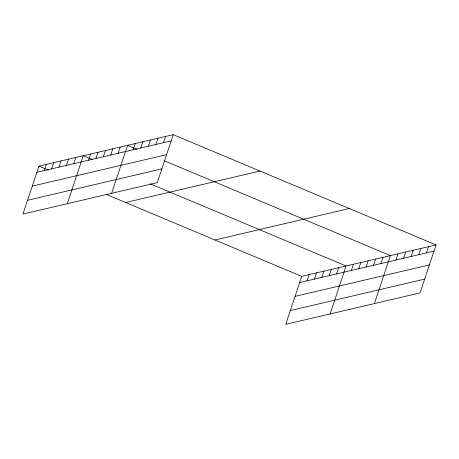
<?xml version="1.0" encoding="UTF-8"?>
<svg xmlns="http://www.w3.org/2000/svg" width="459" height="459" viewBox="0 0 459 459"><rect width="100%" height="100%" fill="white"/><g stroke="black" fill="none" stroke-linecap="round" stroke-linejoin="round"><path stroke-width="0.69" d="M173.244 134.665L38.912 166.112L22.95 214.083L157.282 182.636L173.244 134.665L436.05 244.917L420.088 292.888L285.756 324.335L301.718 276.364L436.05 244.917M44.236 170.587L46.296 164.379M51.62 168.855L53.686 162.652M59.01 167.128L61.076 160.92M66.4 165.395L68.466 159.193M73.79 163.668L75.85 157.46M67.278 203.71L83.24 155.733L92.236 159.508M88.564 160.208L90.63 154.006M95.954 158.475L98.014 152.273M103.344 156.748L105.404 150.546M110.728 155.022L112.794 148.814M118.118 153.289L120.183 147.087M111.612 193.331L127.568 145.354L137.207 149.399M133.121 149.777L135.181 143.575M140.729 147.993L142.795 141.791M148.343 146.214L150.409 140.012M155.957 144.43L158.022 138.228M163.57 142.651L165.63 136.443M307.042 280.833L309.102 274.631M314.426 279.106L316.492 272.904M321.816 277.374L323.882 271.171M329.206 275.647L331.266 269.444M336.596 273.92L338.656 267.712M330.084 313.962L346.046 265.985L150.053 183.761M351.37 270.46L353.436 264.252M358.76 268.727L360.82 262.525M366.144 267L368.21 260.792M373.534 265.268L375.6 259.065M380.924 263.541L382.99 257.338M374.418 303.583L390.374 255.606L164.19 160.719M395.922 260.029L397.987 253.821M403.536 258.245L405.601 252.043M411.149 256.466L413.215 250.258M418.763 254.682L420.823 248.48M426.377 252.898L428.436 246.695M36.846 172.314L171.178 140.867M32.262 186.102L166.594 154.654M27.534 200.302L161.872 168.855M125.634 202.494L259.972 171.046M214.99 239.977L349.322 208.529M299.652 282.566L433.984 251.119M295.068 296.348L429.4 264.9M290.34 310.554L424.678 279.106M38.912 166.112L48.545 170.151M106.362 194.409L301.718 276.364"/></g></svg>
